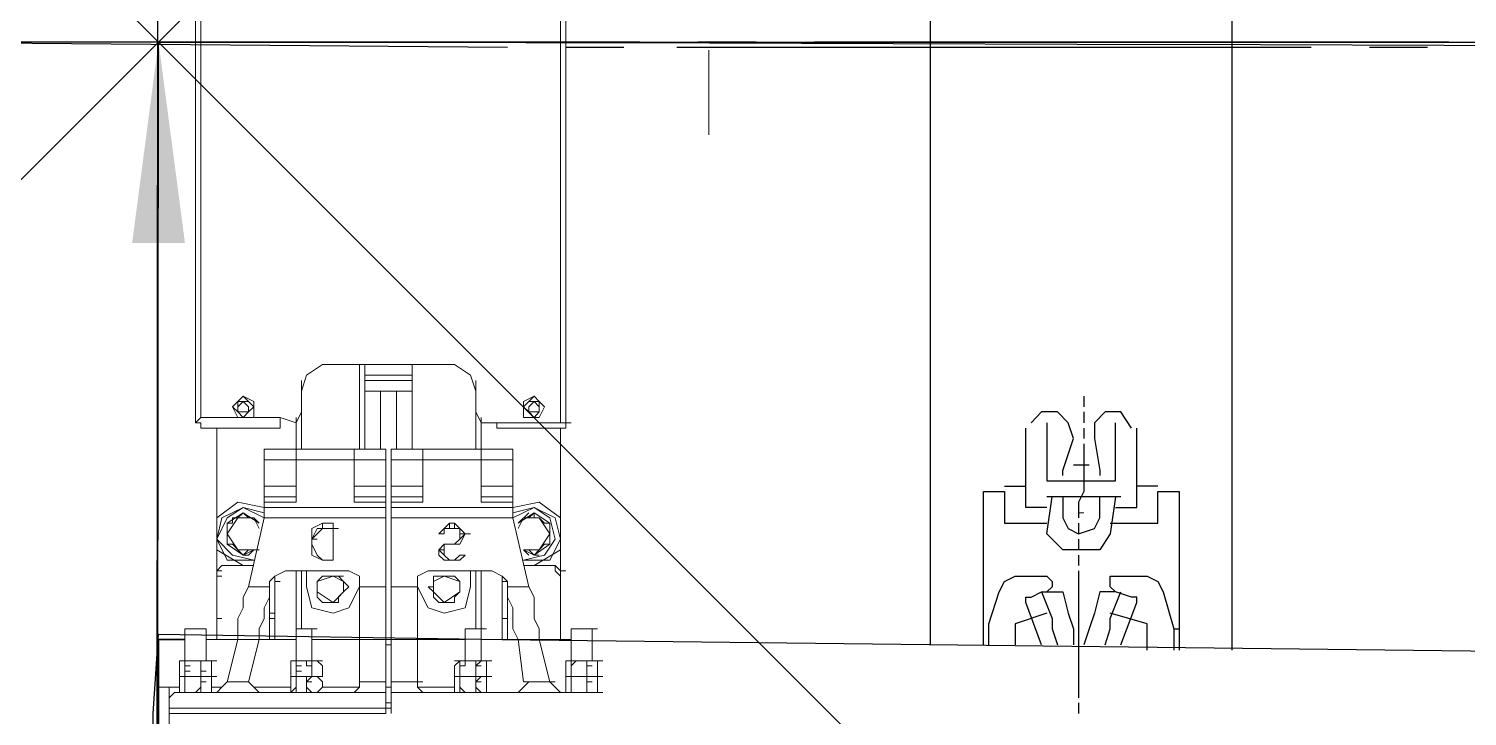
# Model space of a CAD drawing. Header units: millimetres. Extents: x -45 to 90, y -17 to 16.
# Drawn here: x -0.113 to 1.135, y -0.584 to 0.012 of the extents above; entities that cross this region are included whole.
import ezdxf

# ---------------------------------------------------------------- set-up
doc = ezdxf.new("R2010")
doc.units = ezdxf.units.MM
doc.header["$PDMODE"] = 3
doc.layers.add('PDF_Geometry', color=7, linetype='Continuous')
doc.layers.add('PDF_Solid Fills', color=7, linetype='Continuous')

msp = doc.modelspace()

# ---------------------------------------------------------------- linework, layer by layer
at = {"color": 2}
for q in [(53.4325, 0), (42.783, 0)]:
    msp.add_line((0, 0), q, dxfattribs=at)
at = {"color": 6}
msp.add_lwpolyline([(-0.0021, -1.3499), (23.64, -1.95), (23.7209, 1.35), (0.0002, 1.3501)], close=True, dxfattribs=at)
at = {"color": 4}
for centre in [(0.1994, 0), (0.1994, -0.0004)]:
    msp.add_circle(centre, 1.75, dxfattribs=at)
at = {"color": 2}
for radius in [500.8082, 500.0582]:
    msp.add_arc((-0.8299, -500.0575), radius, 85.235272, 89.904911, dxfattribs=at)
at = {"color": 1}
msp.add_point((0, 0), dxfattribs=at)
at = {"layer": 'PDF_Geometry', "lineweight": 25}
for points in [[(0.6693, -0.5226), (0.6693, 0.628)], [(0.9306, 0.628), (0.9306, -0.5272)], [(0.3026, -0.0046), (-0.2475, 0)], [(0.4172, 0), (-0.1329, 0)], [(-0.0046, -4.607), (0, 0)], [(0.518, 0), (0.4676, 0)], [(1.1185, 0), (0.5684, 0)], [(0.4034, -0.0046), (0.353, -0.0046)], [(0.9993, -0.0046), (0.4492, -0.0046)], [(1.1002, -0.0046), (1.0498, -0.0046)], [(0.8022, -0.3071), (0.8022, -0.3163)], [(0.7839, -0.3759), (0.7839, -0.3713), (0.7931, -0.3438), (0.7885, -0.3301), (0.7793, -0.3207), (0.7655, -0.3207), (0.7564, -0.3301)], [(0.8022, -0.3207), (0.8022, -0.3301)], [(0.8435, -0.3346), (0.8343, -0.3207), (0.8206, -0.3207), (0.8114, -0.3301), (0.8114, -0.3438), (0.816, -0.3713), (0.816, -0.3759)], [(0.7335, -0.3851), (0.7518, -0.3851), (0.7518, -0.3346)], [(0.7701, -0.3301), (0.7701, -0.3805), (0.8297, -0.3805), (0.8297, -0.3301)], [(0.8022, -0.3346), (0.8022, -0.3438)], [(0.8664, -0.3851), (0.8481, -0.3851), (0.8481, -0.3346)], [(0.8022, -0.3484), (0.8022, -0.3576), (0.8022, -0.3621), (0.8022, -0.3713), (0.8022, -0.3759), (0.8022, -0.3851), (0.8022, -0.3897), (0.7976, -0.3988), (0.7976, -0.4034), (0.7976, -0.4126)], [(0.8068, -0.3667), (0.8022, -0.3667), (0.7976, -0.3667), (0.7931, -0.3667)], [(0.7701, -0.4034), (0.7518, -0.4034), (0.7518, -0.3851)], [(0.8297, -0.4034), (0.8481, -0.4034), (0.8481, -0.3851)], [(0.7151, -0.5226), (0.7151, -0.3897), (0.7335, -0.3897), (0.7335, -0.4172), (0.7701, -0.4172)], [(0.8343, -0.3942), (0.8297, -0.3942), (0.8251, -0.4263), (0.816, -0.4401), (0.7839, -0.4401), (0.7701, -0.4263), (0.7747, -0.3942)], [(0.8297, -0.3942), (0.7747, -0.3942), (0.7701, -0.3942)], [(0.7839, -0.3942), (0.7839, -0.4126), (0.7885, -0.4217), (0.7976, -0.4263), (0.8114, -0.4217), (0.816, -0.4126), (0.816, -0.3942)], [(0.8251, -0.4172), (0.8664, -0.4172), (0.8664, -0.3897), (0.8847, -0.3897), (0.8847, -0.5272)], [(0.7976, -0.4172), (0.7976, -0.4263)], [(0.7976, -0.4309), (0.7976, -0.4401)], [(0.7976, -0.4447), (0.7976, -0.4538)], [(0.7976, -0.4584), (0.7976, -0.4722), (0.7976, -0.4859), (0.7976, -0.4997), (0.7976, -0.5134), (0.7976, -0.5272), (0.7976, -0.5409), (0.7976, -0.5547), (0.7976, -0.5684)], [(0.7197, -0.5226), (0.7197, -0.5088), (0.7197, -0.5043), (0.7289, -0.4767), (0.7335, -0.4676), (0.7426, -0.463), (0.7701, -0.463), (0.7747, -0.4676), (0.7747, -0.4722), (0.7701, -0.4767)], [(0.8297, -0.4767), (0.8251, -0.4722), (0.8251, -0.4676), (0.8251, -0.463), (0.8297, -0.463), (0.8572, -0.463), (0.8664, -0.4676), (0.871, -0.4767), (0.8802, -0.5088), (0.8802, -0.5272)], [(0.7655, -0.5226), (0.7518, -0.4859), (0.7518, -0.4813), (0.7564, -0.4813), (0.7655, -0.4767), (0.7701, -0.4767), (0.7747, -0.4767), (0.7793, -0.4767), (0.7839, -0.4767), (0.7885, -0.4951), (0.7931, -0.5088), (0.7931, -0.5226)], [(0.7655, -0.4767), (0.7747, -0.4997), (0.7747, -0.5088), (0.7793, -0.5226)], [(0.8343, -0.5226), (0.8481, -0.4859), (0.8481, -0.4813), (0.8435, -0.4813), (0.8297, -0.4767), (0.8206, -0.4767), (0.816, -0.4767), (0.8114, -0.4951), (0.8068, -0.5088), (0.8022, -0.5226)], [(0.8206, -0.5226), (0.8251, -0.5088), (0.8251, -0.4997), (0.8343, -0.4767)], [(0.7701, -0.4951), (0.7426, -0.5043), (0.7426, -0.5088), (0.7426, -0.5226)], [(0.8572, -0.5272), (0.8572, -0.5088), (0.8572, -0.5043), (0.8251, -0.4951)], [(0.8802, -0.5088), (0.8847, -0.5088)], [(-0.0046, -0.6097), (-0.0046, -0.5822), (0, -0.5134), (0.298, -0.518), (2.6542, -0.5455), (3.2456, -0.5547), (6.8899, -0.5868), (7.6692, -0.6005), (8.2789, -0.6051), (12.9501, -0.6509), (13.2481, -0.6876), (14.2474, -0.7014), (14.5408, -0.6693), (14.6829, -0.6693)], [(0, -0.6876), (0, -0.518), (0.0229, -0.518), (0, -0.518), (0, -0.7335)], [(0.7976, -0.573), (0.7976, -0.5822)]]:
    msp.add_lwpolyline(points, dxfattribs=at)
at = {"layer": 'PDF_Geometry', "lineweight": 18}
for points in [[(0.0321, 0.3255), (0.0321, -0.3301), (0.0321, 0.3255)], [(0.0367, 0.3209), (0.0367, -0.3255), (0.1054, -0.3255), (0.1192, -0.3301), (0.1238, -0.3207), (0.1238, -0.3026), (0.1284, -0.2888), (0.1421, -0.2796), (0.1971, -0.2796), (0.2017, -0.2796), (0.2567, -0.2796), (0.2705, -0.2888), (0.275, -0.3026), (0.275, -0.3207), (0.2796, -0.3301), (0.2934, -0.3301), (0.3484, -0.3301), (0.3484, 0.3209)], [(0.0367, 0.3209), (0.0367, -0.3255), (0.1054, -0.3255), (0.1192, -0.3301), (0.1238, -0.3207), (0.1238, -0.3026), (0.1284, -0.2888), (0.1421, -0.2796), (0.1971, -0.2796), (0.2017, -0.2796), (0.2567, -0.2796), (0.2705, -0.2888), (0.275, -0.3026), (0.275, -0.3207), (0.2796, -0.3301), (0.2934, -0.3301), (0.3484, -0.3301), (0.3484, 0.3209)], [(0.1192, -0.353), (0.1192, -0.3255)], [(0.1192, -0.353), (0.1192, -0.3255)], [(0.275, -0.5409), (0.275, -0.5499), (0.2796, -0.5499), (0.2842, -0.5499), (0.2888, -0.5499), (0.2842, -0.5499), (0.2842, -0.5547), (0.2842, -0.5593), (0.2842, -0.5638), (0.2842, -0.5593), (0.2842, -0.5547), (0.2842, -0.5499), (0.2796, -0.5499), (0.2705, -0.5499), (0.2796, -0.5499), (0.275, -0.5547), (0.275, -0.5499), (0.2705, -0.5499), (0.2659, -0.5499), (0.2613, -0.5499), (0.2613, -0.5547), (0.2613, -0.5593), (0.2659, -0.5638), (0.2613, -0.5593), (0.2613, -0.5547), (0.2613, -0.5499), (0.2659, -0.5499), (0.2705, -0.5499), (0.275, -0.5499), (0.275, -0.5547), (0.275, -0.5593), (0.275, -0.5638), (0.275, -0.5593), (0.275, -0.5547), (0.2796, -0.5547), (0.275, -0.5547), (0.275, -0.5593), (0.2796, -0.5638), (0.275, -0.5593), (0.275, -0.5547), (0.2796, -0.5499), (0.2842, -0.5499), (0.2842, -0.5409), (0.2842, -0.5363), (0.2888, -0.5363), (0.2842, -0.5363), (0.2842, -0.5409), (0.2842, -0.5499), (0.2842, -0.5409), (0.2842, -0.5363), (0.2796, -0.5363), (0.2705, -0.5363), (0.2796, -0.5363), (0.2796, -0.5088), (0.2796, -0.4584), (0.2796, -0.518), (0.3117, -0.518), (0.3301, -0.518), (0.3301, -0.5088), (0.3255, -0.4997), (0.3255, -0.4905), (0.3255, -0.4813), (0.3209, -0.4722), (0.3071, -0.4126), (0.3209, -0.4722), (0.3026, -0.4722), (0.3026, -0.4676), (0.298, -0.463), (0.2888, -0.4584), (0.2338, -0.4584), (0.2246, -0.463), (0.2246, -0.4676), (0.2246, -0.4722), (0.2017, -0.4722), (0.2017, -0.4126), (0.3071, -0.4126), (0.3071, -0.408), (0.3071, -0.4034), (0.3301, -0.3988), (0.3484, -0.4126), (0.3484, -0.3346), (0.3484, -0.4126), (0.3484, -0.4263), (0.3484, -0.4401), (0.3255, -0.4538), (0.3484, -0.4401)], [(0.2796, -0.3255), (0.2796, -0.353)], [(0.2796, -0.3255), (0.2796, -0.353)], [(0.0917, -0.3851), (0.0917, -0.3621), (0.0917, -0.3851)], [(0.0917, -0.3851), (0.0917, -0.3621), (0.0917, -0.3851)], [(0.1971, -0.3621), (0.1971, -0.3851), (0.1971, -0.3621)], [(0.1971, -0.3621), (0.1971, -0.3851), (0.1971, -0.3621)], [(0.0917, -0.3942), (0.0917, -0.3851), (0.0917, -0.3942)], [(0.0917, -0.3942), (0.0917, -0.3851), (0.0917, -0.3942)], [(0.1971, -0.3851), (0.1971, -0.3942), (0.1971, -0.3851)], [(0.1971, -0.3851), (0.1971, -0.3942), (0.1971, -0.3851)], [(0.2017, -0.3942), (0.2017, -0.3851), (0.2017, -0.3942)], [(0.2017, -0.3942), (0.2017, -0.3851), (0.2017, -0.3942)], [(0.3071, -0.3851), (0.3071, -0.3942), (0.3071, -0.3851)], [(0.3071, -0.3851), (0.3071, -0.3942), (0.3071, -0.3851)], [(0.3484, -0.4401), (0.3484, -0.4584), (0.3484, -0.463), (0.3484, -0.4584), (0.353, -0.4584), (0.3484, -0.4584), (0.3484, -0.4401), (0.3484, -0.4263), (0.3484, -0.4126), (0.3301, -0.3988), (0.3071, -0.4034), (0.3071, -0.408), (0.3071, -0.4126), (0.2017, -0.4126), (0.2017, -0.4034), (0.3071, -0.4034), (0.3071, -0.3988), (0.2796, -0.3988), (0.2796, -0.3942), (0.3071, -0.3942), (0.2796, -0.3942), (0.2796, -0.3988), (0.3071, -0.3988), (0.3071, -0.4034), (0.2017, -0.4034), (0.2017, -0.4126), (0.2017, -0.4722), (0.2017, -0.518), (0.2246, -0.518), (0.2246, -0.4722), (0.2246, -0.518), (0.2017, -0.518), (0.1971, -0.518), (0.1742, -0.518), (0.1742, -0.4722), (0.1742, -0.463), (0.1742, -0.4722), (0.165, -0.4905), (0.1513, -0.4951), (0.1329, -0.4905), (0.1284, -0.4722), (0.1284, -0.4584), (0.1284, -0.4722), (0.1329, -0.4905), (0.1513, -0.4951), (0.165, -0.4905), (0.1742, -0.4722), (0.1742, -0.518), (0.1971, -0.518), (0.2017, -0.518), (0.2017, -0.5547), (0.2246, -0.5547), (0.2246, -0.5593), (0.2292, -0.5638), (0.2017, -0.5638), (0.2017, -0.5547), (0.2017, -0.5638), (0.2292, -0.5638), (0.2246, -0.5593), (0.2246, -0.5547), (0.2292, -0.5547), (0.2246, -0.5547), (0.2246, -0.518), (0.2659, -0.518), (0.2246, -0.518), (0.2246, -0.4676), (0.2246, -0.4722), (0.2017, -0.4722), (0.2017, -0.518), (0.2017, -0.5547), (0.2246, -0.5547), (0.2246, -0.518), (0.2246, -0.4676), (0.2246, -0.463), (0.2338, -0.4584), (0.2888, -0.4584), (0.298, -0.463), (0.3026, -0.4676), (0.298, -0.4676), (0.298, -0.518), (0.298, -0.4997), (0.3026, -0.4997), (0.298, -0.4997), (0.298, -0.518), (0.298, -0.4676), (0.3026, -0.4676), (0.3026, -0.4722), (0.3209, -0.4722), (0.3255, -0.4813), (0.3255, -0.4905), (0.3255, -0.4997), (0.3301, -0.5088), (0.3301, -0.518), (0.3392, -0.5547), (0.3438, -0.5547), (0.3392, -0.5547), (0.3301, -0.518), (0.3576, -0.518), (0.3301, -0.518), (0.3117, -0.518), (0.2796, -0.518), (0.2796, -0.4584), (0.2796, -0.5088), (0.2796, -0.5363), (0.275, -0.5409), (0.275, -0.5499), (0.2796, -0.5499), (0.2705, -0.5499), (0.2659, -0.5499), (0.2613, -0.5499), (0.2613, -0.5547), (0.2613, -0.5593), (0.2613, -0.5638), (0.2613, -0.5593), (0.2613, -0.5547), (0.2613, -0.5499), (0.2659, -0.5499), (0.2613, -0.5499), (0.2659, -0.5499), (0.2613, -0.5499), (0.2567, -0.5499), (0.2567, -0.5409), (0.2613, -0.5363), (0.2659, -0.5363), (0.2659, -0.5088), (0.2705, -0.5088), (0.2659, -0.5088), (0.2659, -0.5363), (0.2613, -0.5363), (0.2659, -0.5363), (0.2613, -0.5363), (0.2659, -0.5363), (0.2613, -0.5363), (0.2567, -0.5409), (0.2567, -0.5499), (0.2613, -0.5499), (0.2613, -0.5409), (0.2613, -0.5363), (0.2567, -0.5363), (0.2613, -0.5363), (0.2613, -0.5409), (0.2613, -0.5499), (0.2659, -0.5499), (0.2705, -0.5499), (0.2796, -0.5499), (0.2842, -0.5499), (0.2842, -0.5409), (0.2842, -0.5363), (0.2796, -0.5363), (0.275, -0.5409), (0.2796, -0.5409), (0.275, -0.5409)], [(0.1971, -0.3942), (0.1971, -0.3988), (0.1971, -0.3942)], [(0.1971, -0.3942), (0.1971, -0.3988), (0.1971, -0.3942)], [(0.3071, -0.3942), (0.3071, -0.3988), (0.3071, -0.3942)], [(0.3071, -0.3942), (0.3071, -0.3988), (0.3071, -0.3942)], [(0.1421, -0.4217), (0.1375, -0.4217), (0.1329, -0.4309)], [(0.1421, -0.4217), (0.1375, -0.4263), (0.1329, -0.4309)], [(0.1329, -0.4309), (0.1329, -0.4353), (0.1375, -0.4447), (0.1421, -0.4492), (0.1513, -0.4492), (0.1513, -0.4217)], [(0.1513, -0.4492), (0.1513, -0.4447), (0.1513, -0.4217)], [(0.1329, -0.4309), (0.1375, -0.4309)], [(0.1329, -0.4309), (0.1375, -0.4309)], [(0.1329, -0.4353), (0.1329, -0.4309)], [(0.1329, -0.4353), (0.1375, -0.4447), (0.1421, -0.4492)], [(0.2659, -0.4263), (0.2613, -0.4263)], [(0.2659, -0.4263), (0.2613, -0.4263)], [(0.2659, -0.4263), (0.2705, -0.4263)], [(0.2659, -0.4263), (0.2705, -0.4263)], [(0.1513, -0.4492), (0.1513, -0.4447)], [(0.1513, -0.4492), (0.1513, -0.4447)], [(0.1513, -0.4492), (0.1421, -0.4492)], [(0.3484, -0.463), (0.3484, -0.4676)], [(0.3484, -0.463), (0.3484, -0.518)], [(0.3484, -0.4676), (0.3484, -0.4951)], [(0.3484, -0.4951), (0.3484, -0.4997)], [(0.0413, -0.5088), (0.0229, -0.5088), (0.0367, -0.5088)], [(0.0367, -0.5088), (0.0413, -0.5088)], [(0.1192, -0.5088), (0.1329, -0.5088), (0.1192, -0.5088)], [(0.1192, -0.5088), (0.1329, -0.5088), (0.1192, -0.5088)], [(0.2659, -0.5088), (0.2796, -0.5088), (0.2659, -0.5088)], [(0.2659, -0.5088), (0.2796, -0.5088), (0.2659, -0.5088)], [(0.3484, -0.518), (0.3484, -0.4997)], [(0.3576, -0.5088), (0.3759, -0.5088), (0.3576, -0.5088)], [(0.3805, -0.5409), (0.3805, -0.5363), (0.3759, -0.5363), (0.3805, -0.5363), (0.3805, -0.5409), (0.3805, -0.5499), (0.3759, -0.5499), (0.3713, -0.5499), (0.3713, -0.5547), (0.3759, -0.5547), (0.3713, -0.5547), (0.3713, -0.5499), (0.3759, -0.5499), (0.3667, -0.5499), (0.3713, -0.5499), (0.3759, -0.5499), (0.3667, -0.5499), (0.3621, -0.5499), (0.3576, -0.5499), (0.3621, -0.5499), (0.3576, -0.5499), (0.3576, -0.5409), (0.3621, -0.5363), (0.3667, -0.5363), (0.3713, -0.5363), (0.3713, -0.5409), (0.3713, -0.5499), (0.3759, -0.5499), (0.3805, -0.5499), (0.3805, -0.5547), (0.3805, -0.5593), (0.3805, -0.5638), (0.3805, -0.5593), (0.3805, -0.5547), (0.3805, -0.5499), (0.3759, -0.5499), (0.3805, -0.5499), (0.3805, -0.5409), (0.3805, -0.5363), (0.3759, -0.5363), (0.3805, -0.5363), (0.3851, -0.5363), (0.3805, -0.5363), (0.3759, -0.5363), (0.3759, -0.5088), (0.3805, -0.5088), (0.3759, -0.5088), (0.3759, -0.5363), (0.3713, -0.5363), (0.3713, -0.5409), (0.3713, -0.5499), (0.3713, -0.5409), (0.3713, -0.5363), (0.3667, -0.5363), (0.3621, -0.5363), (0.3576, -0.5409), (0.3576, -0.5499), (0.3576, -0.5547), (0.3576, -0.5593), (0.3576, -0.5638), (0.3576, -0.5593), (0.3576, -0.5547), (0.3576, -0.5499), (0.3621, -0.5499), (0.3667, -0.5499), (0.3713, -0.5499), (0.3713, -0.5547), (0.3713, -0.5593), (0.3713, -0.5638), (0.3713, -0.5593), (0.3713, -0.5547), (0.3713, -0.5499), (0.3667, -0.5499), (0.3621, -0.5499), (0.3576, -0.5499), (0.3576, -0.5547), (0.3576, -0.5593), (0.3576, -0.5638), (0.3576, -0.5593), (0.3576, -0.5547), (0.3576, -0.5499), (0.3621, -0.5499), (0.3576, -0.5499), (0.3621, -0.5499), (0.3667, -0.5499), (0.3713, -0.5499), (0.3759, -0.5499), (0.3667, -0.5499), (0.3759, -0.5499), (0.3713, -0.5499), (0.3713, -0.5409)], [(0.3576, -0.5088), (0.3759, -0.5088), (0.3576, -0.5088)], [(0.3805, -0.5409), (0.3805, -0.5499), (0.3851, -0.5499), (0.3805, -0.5499), (0.3759, -0.5499), (0.3805, -0.5499), (0.3805, -0.5409), (0.3805, -0.5363), (0.3759, -0.5363), (0.3667, -0.5363), (0.3759, -0.5363), (0.3713, -0.5363), (0.3713, -0.5409), (0.3759, -0.5409), (0.3713, -0.5409)], [(0.1375, -0.5499), (0.1421, -0.5499)], [(0.1375, -0.5499), (0.1421, -0.5499)], [(0.2659, -0.5499), (0.2613, -0.5499)], [(0.2613, -0.5499), (0.2659, -0.5499)], [(0.275, -0.5499), (0.2705, -0.5499)], [(0.275, -0.5499), (0.2705, -0.5499)], [(0.2842, -0.5499), (0.2888, -0.5499)], [(0.2842, -0.5499), (0.2888, -0.5499)], [(0.2842, -0.5499), (0.2888, -0.5499)], [(0.2842, -0.5499), (0.2888, -0.5499)], [(0.3805, -0.5499), (0.3851, -0.5499)], [(0.3805, -0.5499), (0.3851, -0.5499)], [(0.2842, -0.5638), (0.3163, -0.5638)], [(0.2842, -0.5638), (0.3163, -0.5638)]]:
    msp.add_lwpolyline(points, dxfattribs=at)
for points in [[(0.3576, -0.3301), (0.353, -0.3301), (0.353, 0.3255), (0.353, -0.3301)], [(0.4772, -0.0803), (0.4772, -0.0069)], [(0.1238, -0.353), (0.1238, -0.2934), (0.1238, -0.353), (0.1192, -0.353), (0.0917, -0.353), (0.1192, -0.353), (0.1192, -0.3576), (0.1192, -0.3621), (0.1192, -0.3713), (0.1192, -0.3851), (0.1192, -0.3713), (0.1192, -0.3621), (0.0917, -0.3621), (0.1192, -0.3621), (0.1192, -0.3713), (0.1192, -0.3621), (0.1192, -0.353), (0.1696, -0.353), (0.1742, -0.353), (0.1696, -0.353), (0.1742, -0.353), (0.1742, -0.2796), (0.1742, -0.353), (0.1696, -0.353), (0.1696, -0.3576), (0.1696, -0.3621), (0.1696, -0.353), (0.1971, -0.353), (0.1696, -0.353), (0.1742, -0.353), (0.1696, -0.353), (0.1192, -0.353)], [(0.1788, -0.2796), (0.1788, -0.353)], [(0.1788, -0.2796), (0.1788, -0.353)], [(0.22, -0.353), (0.22, -0.2796)], [(0.22, -0.353), (0.22, -0.2796)], [(0.1788, -0.2888), (0.22, -0.2888)], [(0.1788, -0.2888), (0.22, -0.2888)], [(0.1788, -0.2934), (0.22, -0.2934)], [(0.275, -0.353), (0.275, -0.2934)], [(0.0825, -0.3163), (0.0779, -0.3117), (0.0733, -0.3071), (0.0688, -0.3117), (0.0642, -0.3163), (0.0688, -0.3207), (0.0733, -0.3255), (0.0779, -0.3207)], [(0.0825, -0.3163), (0.0825, -0.3117), (0.0733, -0.3071), (0.0688, -0.3117), (0.0642, -0.3163), (0.0688, -0.3255), (0.0733, -0.3255), (0.0825, -0.3255)], [(0.0733, -0.3071), (0.0688, -0.3117), (0.0642, -0.3163), (0.0688, -0.3255), (0.0733, -0.3255), (0.0825, -0.3255), (0.0825, -0.3163), (0.0825, -0.3117)], [(0.0825, -0.3163), (0.0779, -0.3117), (0.0733, -0.3071), (0.0688, -0.3117), (0.0642, -0.3163), (0.0688, -0.3207), (0.0733, -0.3255), (0.0779, -0.3207)], [(0.0825, -0.3163), (0.0825, -0.3117), (0.0733, -0.3071), (0.0688, -0.3117), (0.0642, -0.3163), (0.0688, -0.3255), (0.0733, -0.3255), (0.0825, -0.3255)], [(0.0733, -0.3071), (0.0688, -0.3117), (0.0642, -0.3163), (0.0688, -0.3255), (0.0733, -0.3255), (0.0825, -0.3255), (0.0825, -0.3163), (0.0825, -0.3117)], [(0.0825, -0.3163), (0.0779, -0.3117), (0.0733, -0.3117), (0.0688, -0.3117), (0.0688, -0.3163), (0.0688, -0.3207), (0.0733, -0.3255), (0.0779, -0.3207)], [(0.0688, -0.3207), (0.0688, -0.3163), (0.0733, -0.3117), (0.0779, -0.3163), (0.0779, -0.3207), (0.0733, -0.3207)], [(0.0825, -0.3163), (0.0779, -0.3117), (0.0733, -0.3117), (0.0688, -0.3117), (0.0688, -0.3163), (0.0688, -0.3207), (0.0733, -0.3255), (0.0779, -0.3207)], [(0.0688, -0.3207), (0.0688, -0.3163), (0.0733, -0.3117), (0.0779, -0.3163), (0.0779, -0.3207), (0.0733, -0.3207)], [(0.1925, -0.353), (0.1925, -0.3026), (0.2063, -0.3026), (0.2063, -0.353), (0.2063, -0.3026), (0.1925, -0.3026), (0.1925, -0.353), (0.1925, -0.3026), (0.1788, -0.3026), (0.1925, -0.3026)], [(0.1971, -0.3026), (0.1925, -0.3026)], [(0.2109, -0.3026), (0.2063, -0.3026), (0.2063, -0.353), (0.2063, -0.3026), (0.22, -0.3026), (0.2063, -0.3026)], [(0.3301, -0.3163), (0.3301, -0.3117), (0.3255, -0.3071), (0.3209, -0.3117), (0.3163, -0.3163), (0.3209, -0.3207), (0.3255, -0.3255), (0.3301, -0.3207)], [(0.3346, -0.3163), (0.3301, -0.3117), (0.3255, -0.3071), (0.3163, -0.3117), (0.3163, -0.3163), (0.3163, -0.3255), (0.3255, -0.3255), (0.3301, -0.3255)], [(0.3255, -0.3071), (0.3163, -0.3117), (0.3163, -0.3163), (0.3163, -0.3255), (0.3255, -0.3255), (0.3301, -0.3255), (0.3346, -0.3163), (0.3301, -0.3117)], [(0.3301, -0.3163), (0.3301, -0.3117), (0.3255, -0.3071), (0.3209, -0.3117), (0.3163, -0.3163), (0.3209, -0.3207), (0.3255, -0.3255), (0.3301, -0.3207)], [(0.3346, -0.3163), (0.3301, -0.3117), (0.3255, -0.3071), (0.3163, -0.3117), (0.3163, -0.3163), (0.3163, -0.3255), (0.3255, -0.3255), (0.3301, -0.3255)], [(0.3255, -0.3071), (0.3163, -0.3117), (0.3163, -0.3163), (0.3163, -0.3255), (0.3255, -0.3255), (0.3301, -0.3255), (0.3346, -0.3163), (0.3301, -0.3117)], [(0.3301, -0.3163), (0.3301, -0.3117), (0.3255, -0.3117), (0.3209, -0.3117), (0.3163, -0.3163), (0.3209, -0.3207), (0.3255, -0.3255), (0.3301, -0.3207)], [(0.3301, -0.3163), (0.3301, -0.3117), (0.3255, -0.3117), (0.3209, -0.3117), (0.3163, -0.3163), (0.3209, -0.3207), (0.3255, -0.3255), (0.3301, -0.3207)], [(0.3209, -0.3207), (0.3209, -0.3163), (0.3255, -0.3117), (0.3301, -0.3163), (0.3301, -0.3207), (0.3255, -0.3207)], [(0.3209, -0.3207), (0.3209, -0.3163), (0.3255, -0.3117), (0.3301, -0.3163), (0.3301, -0.3207), (0.3255, -0.3207)], [(0.1971, -0.5547), (0.1971, -0.518), (0.1971, -0.4722), (0.1971, -0.4126), (0.1971, -0.4034), (0.1971, -0.3988), (0.1971, -0.4034), (0.0917, -0.4034), (0.0688, -0.3988), (0.0504, -0.4126), (0.0504, -0.4263), (0.0504, -0.4401), (0.0733, -0.4538), (0.0504, -0.4401), (0.0504, -0.4584), (0.0504, -0.463), (0.0504, -0.4676), (0.0504, -0.463), (0.0504, -0.4584), (0.0504, -0.518), (0.0504, -0.4584), (0.0504, -0.518), (0.0504, -0.4997), (0.055, -0.4997), (0.0504, -0.4997), (0.0504, -0.518), (0.0504, -0.4584), (0.055, -0.4538), (0.0825, -0.4538), (0.0779, -0.4538), (0.055, -0.4538), (0.0504, -0.4584), (0.055, -0.4584), (0.0504, -0.4584), (0.055, -0.4584), (0.0504, -0.4584), (0.055, -0.4538), (0.0825, -0.4538), (0.0779, -0.4538), (0.055, -0.4538), (0.0504, -0.4584), (0.0504, -0.4401), (0.0504, -0.4263), (0.0504, -0.4126), (0.0504, -0.3346), (0.0504, -0.4126), (0.0688, -0.3988), (0.0917, -0.4034), (0.1971, -0.4034), (0.1971, -0.4126), (0.1971, -0.4722), (0.1971, -0.518), (0.1971, -0.5547), (0.1742, -0.5547), (0.1742, -0.518), (0.1329, -0.518), (0.1742, -0.518), (0.1742, -0.5547), (0.1742, -0.5593), (0.1696, -0.5638), (0.1971, -0.5638), (0.1971, -0.5776), (0.2017, -0.5776), (0.2017, -0.5822), (0.2017, -0.5776), (0.1971, -0.5776), (0.1971, -0.5822), (0.0092, -0.5822), (0.0092, -0.5776), (0.1971, -0.5776), (0.1971, -0.5638)], [(0.0367, -0.3301), (0.0321, -0.3301), (0.0367, -0.3255), (0.0321, -0.3301), (0.0367, -0.3301), (0.0367, -0.3346), (0.1054, -0.3346), (0.1054, -0.3255), (0.1054, -0.3346), (0.0367, -0.3346)], [(0.1192, -0.3255), (0.1192, -0.353)], [(0.2796, -0.353), (0.2796, -0.3255)], [(0.2934, -0.3346), (0.2934, -0.3301), (0.2934, -0.3346), (0.353, -0.3346), (0.353, -0.3301), (0.3484, -0.3301), (0.353, -0.3301), (0.353, -0.3346)], [(0.0917, -0.3621), (0.0917, -0.3576), (0.0917, -0.353)], [(0.0917, -0.3621), (0.0917, -0.3576), (0.0917, -0.353)], [(0.1192, -0.3621), (0.1696, -0.3621), (0.1696, -0.353), (0.1696, -0.3576), (0.1696, -0.3621), (0.1192, -0.3621), (0.1192, -0.3576), (0.1192, -0.353)], [(0.1421, -0.353), (0.1604, -0.353)], [(0.1971, -0.353), (0.1971, -0.3576), (0.1971, -0.3621)], [(0.1971, -0.353), (0.1971, -0.3576), (0.1971, -0.3621)], [(0.2017, -0.3621), (0.2017, -0.3576), (0.2017, -0.353)], [(0.2338, -0.353), (0.2292, -0.353), (0.2292, -0.3621), (0.2292, -0.3713), (0.2292, -0.3851), (0.2292, -0.3713), (0.2292, -0.3621), (0.2017, -0.3621), (0.2292, -0.3621), (0.2292, -0.3713), (0.2292, -0.3621), (0.2292, -0.353), (0.2292, -0.3576), (0.2292, -0.3621), (0.2796, -0.3621), (0.2796, -0.353), (0.2796, -0.3576), (0.2796, -0.3621), (0.2292, -0.3621), (0.2292, -0.3576), (0.2292, -0.353), (0.2017, -0.353), (0.2292, -0.353), (0.2338, -0.353), (0.2292, -0.353), (0.2796, -0.353), (0.2842, -0.353), (0.2796, -0.353), (0.2292, -0.353)], [(0.2017, -0.3621), (0.2017, -0.3576), (0.2017, -0.353)], [(0.2384, -0.353), (0.2567, -0.353)], [(0.2796, -0.353), (0.2796, -0.3621), (0.2796, -0.3576)], [(0.2842, -0.353), (0.2796, -0.353), (0.3071, -0.353), (0.2796, -0.353)], [(0.3071, -0.353), (0.3071, -0.3576), (0.3071, -0.3621)], [(0.3071, -0.353), (0.3071, -0.3576), (0.3071, -0.3621)], [(0.1696, -0.3851), (0.1696, -0.3713), (0.1696, -0.3621), (0.1971, -0.3621), (0.1696, -0.3621), (0.1696, -0.3713)], [(0.1696, -0.3621), (0.1696, -0.3713)], [(0.2292, -0.3851), (0.2017, -0.3851), (0.2017, -0.3621), (0.2017, -0.3851), (0.2017, -0.3621), (0.2017, -0.3851), (0.2292, -0.3851), (0.2292, -0.3942), (0.2017, -0.3942), (0.2292, -0.3942)], [(0.2796, -0.3851), (0.2796, -0.3713), (0.2796, -0.3621), (0.3071, -0.3621), (0.3071, -0.3851), (0.3071, -0.3621), (0.3071, -0.3851), (0.3071, -0.3621), (0.2796, -0.3621), (0.2796, -0.3713)], [(0.2796, -0.3621), (0.2796, -0.3713)], [(0.1192, -0.3851), (0.0917, -0.3851), (0.1192, -0.3851), (0.1192, -0.3942), (0.0917, -0.3942), (0.1192, -0.3942)], [(0.1696, -0.3942), (0.1971, -0.3942), (0.1696, -0.3942), (0.1696, -0.3851), (0.1971, -0.3851), (0.1696, -0.3851), (0.1696, -0.3942), (0.1696, -0.3988), (0.1971, -0.3988), (0.1696, -0.3988)], [(0.2796, -0.3942), (0.2796, -0.3851), (0.3071, -0.3851), (0.2796, -0.3851)], [(0.0917, -0.3942), (0.0917, -0.3988), (0.0917, -0.3942), (0.0917, -0.3988), (0.1192, -0.3988), (0.1192, -0.3942), (0.1192, -0.3988), (0.0917, -0.3988)], [(0.0917, -0.4034), (0.0917, -0.3988), (0.0917, -0.4034), (0.0917, -0.408), (0.0917, -0.4126), (0.1971, -0.4126), (0.0917, -0.4126), (0.0917, -0.408)], [(0.2292, -0.3942), (0.2292, -0.3988), (0.2017, -0.3988), (0.2017, -0.3942), (0.2017, -0.3988), (0.2017, -0.4034), (0.2017, -0.3988), (0.2017, -0.3942), (0.2017, -0.3988), (0.2292, -0.3988)], [(0.0733, -0.4034), (0.0917, -0.408), (0.0733, -0.4034), (0.055, -0.4126), (0.0504, -0.4309), (0.0596, -0.4492), (0.0825, -0.4492), (0.0596, -0.4492), (0.0504, -0.4309), (0.055, -0.4126)], [(0.0596, -0.5547), (0.0688, -0.518), (0.0688, -0.5088), (0.0688, -0.4997), (0.0733, -0.4905), (0.0733, -0.4813), (0.0779, -0.4722), (0.0917, -0.4126), (0.0733, -0.4034), (0.0596, -0.4126), (0.0504, -0.4309), (0.0642, -0.4447), (0.0825, -0.4492), (0.0642, -0.4447), (0.0504, -0.4309), (0.0596, -0.4126), (0.0733, -0.4034), (0.0917, -0.4126), (0.0779, -0.4722), (0.0733, -0.4813), (0.0733, -0.4905), (0.0688, -0.4997), (0.0688, -0.5088), (0.0688, -0.518), (0.0596, -0.5547), (0.0642, -0.5547)], [(0.0733, -0.4447), (0.0779, -0.4447), (0.0825, -0.4401), (0.0733, -0.4447), (0.0596, -0.4353), (0.0596, -0.4172), (0.0733, -0.408), (0.0871, -0.4172), (0.0733, -0.408), (0.0596, -0.4172), (0.0596, -0.4353)], [(0.0733, -0.4447), (0.0596, -0.4353), (0.0596, -0.4172), (0.0733, -0.408), (0.0871, -0.4172), (0.0825, -0.4126), (0.0871, -0.4217), (0.0825, -0.4126), (0.0871, -0.4172), (0.0733, -0.408), (0.0596, -0.4172), (0.0596, -0.4353), (0.0733, -0.4447), (0.0825, -0.4401), (0.0871, -0.4401), (0.0825, -0.4401), (0.0779, -0.4447)], [(0.0688, -0.4126), (0.0733, -0.408), (0.0779, -0.4126), (0.0825, -0.4126)], [(0.0688, -0.4126), (0.0733, -0.408), (0.0779, -0.4126), (0.0825, -0.4126)], [(0.3071, -0.4126), (0.3255, -0.4034), (0.3392, -0.4126), (0.3438, -0.4309), (0.3346, -0.4447), (0.3163, -0.4492), (0.3392, -0.4492), (0.3484, -0.4309), (0.3438, -0.4126), (0.3255, -0.4034), (0.3071, -0.408), (0.3255, -0.4034), (0.3438, -0.4126), (0.3484, -0.4309), (0.3392, -0.4492), (0.3163, -0.4492), (0.3346, -0.4447), (0.3438, -0.4309), (0.3392, -0.4126), (0.3255, -0.4034)], [(0.3255, -0.4447), (0.3163, -0.4401), (0.3209, -0.4401), (0.3163, -0.4401), (0.3209, -0.4447), (0.3163, -0.4401), (0.3255, -0.4447), (0.3392, -0.4353), (0.3392, -0.4172), (0.3255, -0.408), (0.3117, -0.4172), (0.3209, -0.408), (0.3117, -0.4172), (0.3163, -0.4126), (0.3117, -0.4217), (0.3163, -0.4126), (0.3117, -0.4172), (0.3255, -0.408), (0.3392, -0.4172), (0.3392, -0.4353)], [(0.3163, -0.4126), (0.3209, -0.4126), (0.3255, -0.408), (0.3255, -0.4126), (0.3301, -0.4126)], [(0.3163, -0.4126), (0.3209, -0.4126), (0.3255, -0.408), (0.3255, -0.4126), (0.3301, -0.4126)], [(0.3255, -0.408), (0.3392, -0.4172)], [(0.0596, -0.4172), (0.0596, -0.4263), (0.0688, -0.4126), (0.0642, -0.4126), (0.0642, -0.4172)], [(0.0596, -0.4172), (0.0596, -0.4263), (0.0688, -0.4126), (0.0642, -0.4126), (0.0642, -0.4172)], [(0.1513, -0.4172), (0.1421, -0.4172), (0.1329, -0.4217), (0.1329, -0.4309), (0.1329, -0.4353), (0.1329, -0.4447), (0.1421, -0.4492), (0.1513, -0.4492), (0.1513, -0.4217)], [(0.1329, -0.4309), (0.1329, -0.4217), (0.1421, -0.4172), (0.1421, -0.4217), (0.1513, -0.4217), (0.1513, -0.4172), (0.1513, -0.4217), (0.1513, -0.4492), (0.1421, -0.4492), (0.1329, -0.4447), (0.1329, -0.4353)], [(0.1375, -0.4309), (0.1329, -0.4309), (0.1375, -0.4263), (0.1421, -0.4217), (0.1375, -0.4217), (0.1329, -0.4309)], [(0.1421, -0.4492), (0.1375, -0.4447), (0.1329, -0.4353), (0.1329, -0.4309), (0.1329, -0.4353), (0.1375, -0.4447), (0.1421, -0.4492), (0.1513, -0.4492), (0.1513, -0.4217), (0.1513, -0.4447), (0.1513, -0.4492), (0.1513, -0.4447), (0.1513, -0.4492)], [(0.1513, -0.4172), (0.1513, -0.4217), (0.1421, -0.4217), (0.1421, -0.4172)], [(0.1421, -0.4217), (0.1467, -0.4217), (0.1421, -0.4217), (0.1513, -0.4217), (0.1559, -0.4217), (0.1513, -0.4217)], [(0.2475, -0.4263), (0.243, -0.4263), (0.2475, -0.4217), (0.2521, -0.4217), (0.2521, -0.4172), (0.2521, -0.4217), (0.2475, -0.4217), (0.243, -0.4263), (0.2475, -0.4263), (0.243, -0.4263)], [(0.243, -0.4447), (0.243, -0.4401), (0.2475, -0.4353), (0.2521, -0.4353), (0.2567, -0.4353), (0.2613, -0.4309), (0.2613, -0.4263), (0.2613, -0.4217), (0.2567, -0.4217), (0.2521, -0.4217), (0.2475, -0.4217), (0.2475, -0.4263), (0.243, -0.4263), (0.2475, -0.4217), (0.2521, -0.4172), (0.2567, -0.4172), (0.2613, -0.4217), (0.2659, -0.4263), (0.2613, -0.4309), (0.2567, -0.4353), (0.2521, -0.4353), (0.2475, -0.4353), (0.2475, -0.4401), (0.2475, -0.4447), (0.2521, -0.4492), (0.2567, -0.4492), (0.2613, -0.4447), (0.2659, -0.4447), (0.2613, -0.4492), (0.2567, -0.4492), (0.2521, -0.4492), (0.2475, -0.4447), (0.2521, -0.4492), (0.2567, -0.4492), (0.2521, -0.4492), (0.2567, -0.4492), (0.2613, -0.4492), (0.2567, -0.4492), (0.2613, -0.4492), (0.2659, -0.4447), (0.2613, -0.4492), (0.2567, -0.4492), (0.2613, -0.4492), (0.2659, -0.4447), (0.2613, -0.4447), (0.2567, -0.4492), (0.2521, -0.4492), (0.2475, -0.4447), (0.2475, -0.4401), (0.2475, -0.4353), (0.2521, -0.4353), (0.2567, -0.4353), (0.2613, -0.4353), (0.2659, -0.4263), (0.2613, -0.4217), (0.2567, -0.4217), (0.2521, -0.4217), (0.2567, -0.4217), (0.2567, -0.4172), (0.2567, -0.4217), (0.2521, -0.4217), (0.2567, -0.4217), (0.2613, -0.4217), (0.2659, -0.4263), (0.2613, -0.4217), (0.2567, -0.4172), (0.2521, -0.4172), (0.2475, -0.4217), (0.243, -0.4263), (0.2475, -0.4263), (0.2475, -0.4217), (0.2521, -0.4217), (0.2567, -0.4217), (0.2613, -0.4217), (0.2613, -0.4263), (0.2613, -0.4309), (0.2567, -0.4353), (0.2521, -0.4353), (0.2567, -0.4353), (0.2521, -0.4353), (0.2475, -0.4353), (0.243, -0.4401), (0.243, -0.4447), (0.2475, -0.4492), (0.2521, -0.4492), (0.2475, -0.4492)], [(0.2613, -0.4217), (0.2567, -0.4217)], [(0.3255, -0.4447), (0.3392, -0.4353), (0.3392, -0.4217), (0.3392, -0.4353), (0.3255, -0.4447), (0.3301, -0.4447)], [(0.3392, -0.4172), (0.3346, -0.4172), (0.3301, -0.4126), (0.3392, -0.4263)], [(0.3392, -0.4172), (0.3346, -0.4172), (0.3301, -0.4126), (0.3392, -0.4263)], [(0.0596, -0.4353), (0.0596, -0.4263), (0.0688, -0.4401), (0.0642, -0.4353)], [(0.0596, -0.4353), (0.0596, -0.4263), (0.0688, -0.4401), (0.0642, -0.4353)], [(0.243, -0.4401), (0.2475, -0.4353), (0.2521, -0.4353), (0.2567, -0.4353), (0.2521, -0.4353), (0.2475, -0.4353), (0.243, -0.4401), (0.2475, -0.4401), (0.243, -0.4401), (0.2475, -0.4447), (0.243, -0.4401), (0.243, -0.4447), (0.243, -0.4401), (0.2475, -0.4447), (0.243, -0.4401), (0.2475, -0.4401)], [(0.2659, -0.4263), (0.2613, -0.4309), (0.2567, -0.4353), (0.2613, -0.4353), (0.2659, -0.4263), (0.2705, -0.4263), (0.2659, -0.4263), (0.2613, -0.4263)], [(0.2613, -0.4353), (0.2567, -0.4353)], [(0.3301, -0.4401), (0.3346, -0.4353), (0.3392, -0.4353), (0.3392, -0.4263)], [(0.3301, -0.4401), (0.3346, -0.4353), (0.3392, -0.4353), (0.3392, -0.4263)], [(0.0733, -0.4447), (0.0779, -0.4401), (0.0825, -0.4401), (0.0688, -0.4401)], [(0.0733, -0.4447), (0.0779, -0.4401), (0.0825, -0.4401), (0.0688, -0.4401)], [(0.3255, -0.4447), (0.3301, -0.4401), (0.3163, -0.4401), (0.3209, -0.4401)], [(0.3209, -0.4401), (0.3163, -0.4401)], [(0.3255, -0.4447), (0.3301, -0.4401), (0.3163, -0.4401), (0.3209, -0.4401)], [(0.0092, -0.5684), (0.0138, -0.5638), (0.0504, -0.5638), (0.0871, -0.5638), (0.1696, -0.5638), (0.0871, -0.5638), (0.0825, -0.5593), (0.0779, -0.5547), (0.0871, -0.518), (0.1192, -0.518), (0.1192, -0.4584), (0.1192, -0.518), (0.0871, -0.518), (0.0779, -0.5547), (0.0596, -0.5547), (0.055, -0.5593), (0.0504, -0.5638), (0.0871, -0.5638), (0.0825, -0.5593), (0.0779, -0.5547), (0.0596, -0.5547), (0.055, -0.5593), (0.0504, -0.5638), (0.0138, -0.5638)], [(0.1971, -0.4722), (0.1742, -0.4722), (0.1742, -0.4676), (0.1742, -0.463), (0.165, -0.4584), (0.11, -0.4584), (0.1009, -0.463), (0.0963, -0.4676), (0.0963, -0.4722), (0.0779, -0.4722), (0.0963, -0.4722), (0.0963, -0.4676), (0.1009, -0.463), (0.11, -0.4584), (0.165, -0.4584), (0.1742, -0.463), (0.1742, -0.4676), (0.1742, -0.4722)], [(0.1192, -0.5409), (0.1238, -0.5409), (0.1192, -0.5409), (0.1192, -0.5363), (0.1146, -0.5363), (0.1192, -0.5363), (0.1146, -0.5363), (0.1192, -0.5363), (0.1146, -0.5363), (0.1192, -0.5363), (0.1192, -0.5088), (0.1192, -0.4584), (0.1192, -0.5088), (0.1238, -0.5088), (0.1238, -0.4584), (0.1238, -0.5088), (0.1192, -0.5088), (0.1192, -0.5363), (0.1146, -0.5363), (0.1238, -0.5363), (0.1146, -0.5363), (0.1146, -0.5409), (0.1146, -0.5455), (0.1146, -0.5499), (0.1192, -0.5499), (0.1146, -0.5499), (0.1192, -0.5499), (0.1146, -0.5499), (0.1192, -0.5499), (0.1192, -0.5547), (0.1192, -0.5499), (0.1146, -0.5499), (0.1192, -0.5499), (0.1146, -0.5499), (0.1146, -0.5547), (0.1146, -0.5593), (0.1146, -0.5638), (0.1146, -0.5593), (0.1146, -0.5547), (0.1146, -0.5499), (0.1146, -0.5455), (0.1146, -0.5409), (0.1146, -0.5363), (0.1192, -0.5363)], [(0.2705, -0.4722), (0.2705, -0.4584), (0.2705, -0.4722), (0.2659, -0.4905), (0.2475, -0.4951), (0.2338, -0.4905), (0.2246, -0.4722), (0.2246, -0.463), (0.2246, -0.4722), (0.2338, -0.4905), (0.2475, -0.4951), (0.2659, -0.4905)], [(0.275, -0.5088), (0.275, -0.4584)], [(0.3484, -0.463), (0.3484, -0.4676), (0.3484, -0.463), (0.3484, -0.4584), (0.3438, -0.4538), (0.3163, -0.4538), (0.3438, -0.4538), (0.3484, -0.4584)], [(0.3438, -0.4538), (0.3163, -0.4538), (0.3438, -0.4538), (0.3438, -0.4584), (0.3484, -0.463), (0.3484, -0.518), (0.3484, -0.463), (0.3438, -0.4584)], [(0.3209, -0.4538), (0.3163, -0.4538)], [(0.0963, -0.4722), (0.0963, -0.4813), (0.0917, -0.4905), (0.0917, -0.4997), (0.0871, -0.5088), (0.0871, -0.518), (0.0688, -0.518), (0.0413, -0.518), (0.0688, -0.518), (0.0871, -0.518), (0.0871, -0.5088), (0.0917, -0.4997), (0.0917, -0.4905), (0.0963, -0.4813)], [(0.0504, -0.4676), (0.0504, -0.463), (0.055, -0.463), (0.0504, -0.463), (0.0504, -0.4676), (0.0504, -0.4951), (0.0504, -0.4997), (0.0504, -0.4951)], [(0.0963, -0.518), (0.0963, -0.4722), (0.0963, -0.518), (0.0963, -0.4676)], [(0.1009, -0.4676), (0.1054, -0.4676), (0.1009, -0.4676), (0.1009, -0.518), (0.1009, -0.4997), (0.0963, -0.4997), (0.1009, -0.4997), (0.1009, -0.518)], [(0.1009, -0.463), (0.1009, -0.4676), (0.1009, -0.4951), (0.1009, -0.4676), (0.1009, -0.463), (0.1009, -0.4676)], [(0.1375, -0.4676), (0.1375, -0.4722), (0.1375, -0.4767), (0.1375, -0.4813), (0.1421, -0.4859), (0.1513, -0.4859), (0.1375, -0.4767), (0.1375, -0.4676), (0.1513, -0.463), (0.1604, -0.4676), (0.1604, -0.4767), (0.165, -0.4722), (0.1604, -0.4676), (0.1559, -0.463), (0.1513, -0.463), (0.1421, -0.463)], [(0.1604, -0.4676), (0.1559, -0.463), (0.1513, -0.463), (0.1421, -0.463), (0.1375, -0.4676), (0.1375, -0.4722), (0.1375, -0.4767), (0.1375, -0.4813), (0.1421, -0.4859), (0.1513, -0.4859), (0.1375, -0.4767), (0.1375, -0.4676), (0.1513, -0.463), (0.1604, -0.4676), (0.1604, -0.4767), (0.165, -0.4722)], [(0.1604, -0.463), (0.1559, -0.463)], [(0.1742, -0.463), (0.1742, -0.518)], [(0.2384, -0.4676), (0.2384, -0.4767), (0.2475, -0.4859), (0.243, -0.4859), (0.2384, -0.4813), (0.2384, -0.4767), (0.2338, -0.4722), (0.2384, -0.4722), (0.2384, -0.4676), (0.2475, -0.463), (0.2613, -0.4676), (0.2613, -0.4767), (0.2475, -0.4859), (0.2613, -0.4767), (0.2613, -0.4676), (0.2475, -0.463), (0.2384, -0.4676), (0.2384, -0.4722), (0.2338, -0.4722), (0.2384, -0.4767), (0.2384, -0.4813), (0.243, -0.4859), (0.2475, -0.4859), (0.2384, -0.4767), (0.2384, -0.4676), (0.2384, -0.463), (0.243, -0.463), (0.2475, -0.463), (0.2567, -0.463), (0.2475, -0.463), (0.243, -0.463), (0.2384, -0.463)], [(0.2613, -0.4722), (0.2613, -0.4767), (0.2567, -0.4813), (0.2567, -0.4859), (0.2475, -0.4859), (0.2567, -0.4859), (0.2567, -0.4813), (0.2613, -0.4767), (0.2613, -0.4722), (0.2613, -0.4676), (0.2567, -0.463), (0.2613, -0.4676)], [(0.298, -0.4951), (0.298, -0.4676), (0.298, -0.463), (0.298, -0.4676), (0.298, -0.4951), (0.298, -0.4997)], [(0.298, -0.4676), (0.298, -0.463), (0.298, -0.4676), (0.298, -0.518)], [(0.3117, -0.518), (0.3071, -0.5088), (0.3071, -0.4997), (0.3071, -0.4905), (0.3026, -0.4813), (0.3026, -0.4722), (0.3026, -0.518), (0.3026, -0.4722), (0.3026, -0.4813), (0.3071, -0.4905), (0.3071, -0.4997), (0.3071, -0.5088), (0.3117, -0.518), (0.3163, -0.5547)], [(0.3484, -0.4676), (0.3484, -0.4951), (0.3484, -0.4997), (0.3484, -0.518), (0.3484, -0.463)], [(0.1559, -0.4859), (0.1559, -0.4813), (0.1604, -0.4767), (0.1513, -0.4859)], [(0.1559, -0.4859), (0.1559, -0.4813), (0.1604, -0.4767), (0.1513, -0.4859)], [(0.1009, -0.4997), (0.1009, -0.4951), (0.0963, -0.4951), (0.1009, -0.4951)], [(0.0183, -0.5363), (0.0229, -0.5363), (0.0229, -0.5088), (0.0229, -0.5363), (0.0183, -0.5363), (0.0229, -0.5363), (0.0183, -0.5363), (0.0183, -0.5409), (0.0183, -0.5455), (0.0183, -0.5499), (0.0229, -0.5499), (0.0229, -0.5547), (0.0229, -0.5593), (0.0229, -0.5638), (0.0229, -0.5593), (0.0229, -0.5547), (0.0229, -0.5499), (0.0275, -0.5499), (0.0321, -0.5499), (0.0367, -0.5499), (0.0367, -0.5547), (0.0367, -0.5593), (0.0367, -0.5638), (0.0367, -0.5593), (0.0367, -0.5547), (0.0367, -0.5499), (0.0321, -0.5499), (0.0367, -0.5499), (0.0367, -0.5547), (0.0367, -0.5499), (0.0321, -0.5499), (0.0275, -0.5499), (0.0229, -0.5499), (0.0229, -0.5547), (0.0229, -0.5593), (0.0229, -0.5638), (0.0229, -0.5593), (0.0229, -0.5547), (0.0229, -0.5499), (0.0229, -0.5455), (0.0275, -0.5455), (0.0229, -0.5455), (0.0229, -0.5499), (0.0275, -0.5499), (0.0229, -0.5499), (0.0183, -0.5499), (0.0229, -0.5499), (0.0275, -0.5499), (0.0229, -0.5499), (0.0183, -0.5499), (0.0229, -0.5499), (0.0183, -0.5499), (0.0183, -0.5455), (0.0183, -0.5409), (0.0183, -0.5363), (0.0229, -0.5363)], [(0.0275, -0.5088), (0.0229, -0.5088)], [(0.0367, -0.5088), (0.0413, -0.5088), (0.0229, -0.5088)], [(0.0413, -0.5499), (0.0458, -0.5499), (0.0458, -0.5547), (0.0458, -0.5593), (0.0458, -0.5638), (0.0458, -0.5593), (0.0458, -0.5547), (0.0458, -0.5499), (0.0413, -0.5499), (0.0367, -0.5499), (0.0367, -0.5455), (0.0367, -0.5409), (0.0367, -0.5363), (0.0413, -0.5363), (0.0413, -0.5088), (0.0413, -0.5363), (0.0321, -0.5363), (0.0413, -0.5363), (0.0458, -0.5363), (0.0458, -0.5409), (0.0458, -0.5455), (0.0458, -0.5499), (0.0413, -0.5499), (0.0458, -0.5499), (0.0504, -0.5499), (0.0458, -0.5499), (0.0504, -0.5499), (0.0458, -0.5499)], [(0.1421, -0.5499), (0.1421, -0.5409), (0.1375, -0.5363), (0.1329, -0.5363), (0.1284, -0.5363), (0.1329, -0.5363), (0.1329, -0.5409), (0.1329, -0.5363), (0.1329, -0.5088), (0.1375, -0.5088), (0.1329, -0.5088), (0.1329, -0.5363), (0.1375, -0.5363), (0.1421, -0.5409), (0.1421, -0.5499), (0.1375, -0.5499), (0.1421, -0.5499), (0.1375, -0.5499), (0.1421, -0.5499), (0.1375, -0.5499), (0.1421, -0.5547), (0.1421, -0.5593), (0.1375, -0.5638), (0.1421, -0.5593), (0.1421, -0.5547), (0.1375, -0.5499)], [(0.2842, -0.5088), (0.2796, -0.5088)], [(0.3576, -0.5088), (0.3621, -0.5088), (0.3576, -0.5088), (0.3576, -0.5363), (0.353, -0.5363), (0.353, -0.5409), (0.353, -0.5499), (0.3576, -0.5499), (0.353, -0.5499), (0.3576, -0.5499), (0.353, -0.5499), (0.3576, -0.5499), (0.3576, -0.5409), (0.3576, -0.5363), (0.3621, -0.5363), (0.3576, -0.5363), (0.3576, -0.5409), (0.3576, -0.5499), (0.353, -0.5499), (0.353, -0.5409), (0.353, -0.5363), (0.3576, -0.5363), (0.353, -0.5363), (0.3576, -0.5363)], [(0.2017, -0.5226), (0.1971, -0.5226)], [(0.0367, -0.5409), (0.0367, -0.5455), (0.0413, -0.5455), (0.0367, -0.5455), (0.0367, -0.5499), (0.0321, -0.5499), (0.0275, -0.5499), (0.0229, -0.5499), (0.0229, -0.5455), (0.0229, -0.5409), (0.0229, -0.5363), (0.0275, -0.5363), (0.0321, -0.5363), (0.0367, -0.5363)], [(0.0229, -0.5363), (0.0275, -0.5363), (0.0229, -0.5363), (0.0229, -0.5409), (0.0275, -0.5409), (0.0229, -0.5409)], [(0.0504, -0.5363), (0.0458, -0.5363), (0.0413, -0.5363), (0.0458, -0.5363), (0.0458, -0.5409), (0.0458, -0.5455), (0.0458, -0.5499), (0.0413, -0.5499), (0.0321, -0.5499), (0.0275, -0.5499), (0.0229, -0.5499), (0.0229, -0.5455), (0.0229, -0.5409), (0.0229, -0.5455), (0.0229, -0.5409), (0.0229, -0.5363), (0.0275, -0.5363), (0.0321, -0.5363), (0.0367, -0.5363), (0.0367, -0.5409), (0.0367, -0.5455), (0.0367, -0.5499), (0.0413, -0.5499), (0.0321, -0.5499), (0.0367, -0.5499), (0.0367, -0.5455), (0.0367, -0.5409), (0.0367, -0.5363), (0.0413, -0.5363), (0.0458, -0.5363)], [(0.0458, -0.5409), (0.0458, -0.5455), (0.0458, -0.5499), (0.0413, -0.5499), (0.0458, -0.5499), (0.0458, -0.5455), (0.0458, -0.5409), (0.0458, -0.5363), (0.0413, -0.5363), (0.0458, -0.5363)], [(0.1421, -0.5363), (0.1375, -0.5363), (0.1421, -0.5409), (0.1421, -0.5499), (0.1375, -0.5499), (0.1329, -0.5499), (0.1329, -0.5409), (0.1329, -0.5499), (0.1284, -0.5547), (0.1329, -0.5547), (0.1284, -0.5547), (0.1284, -0.5499), (0.1238, -0.5499), (0.1284, -0.5499), (0.1329, -0.5499), (0.1284, -0.5499), (0.1329, -0.5499), (0.1284, -0.5499), (0.1329, -0.5499), (0.1329, -0.5409), (0.1284, -0.5409), (0.1284, -0.5363), (0.1238, -0.5363), (0.1192, -0.5363), (0.1192, -0.5409), (0.1192, -0.5455), (0.1192, -0.5499), (0.1146, -0.5499), (0.1238, -0.5499), (0.1284, -0.5499), (0.1329, -0.5499), (0.1284, -0.5547), (0.1284, -0.5593), (0.1329, -0.5638), (0.1284, -0.5593), (0.1284, -0.5547), (0.1284, -0.5499), (0.1238, -0.5499), (0.1146, -0.5499), (0.1192, -0.5499), (0.1192, -0.5455), (0.1238, -0.5455), (0.1192, -0.5455), (0.1192, -0.5499), (0.1238, -0.5499), (0.1192, -0.5499), (0.1192, -0.5455), (0.1192, -0.5409), (0.1192, -0.5455), (0.1192, -0.5409), (0.1192, -0.5363), (0.1238, -0.5363), (0.1284, -0.5363), (0.1284, -0.5409), (0.1329, -0.5409), (0.1329, -0.5499), (0.1375, -0.5499), (0.1421, -0.5499), (0.1421, -0.5409), (0.1375, -0.5363)], [(0.2613, -0.5499), (0.2659, -0.5499), (0.2613, -0.5499), (0.2567, -0.5499), (0.2567, -0.5547), (0.2567, -0.5593), (0.2567, -0.5638), (0.2567, -0.5593), (0.2567, -0.5547), (0.2567, -0.5499), (0.2613, -0.5499), (0.2613, -0.5409), (0.2659, -0.5409), (0.2659, -0.5363), (0.2705, -0.5363), (0.275, -0.5363), (0.275, -0.5409), (0.275, -0.5499), (0.2796, -0.5499), (0.275, -0.5499), (0.275, -0.5409), (0.275, -0.5363), (0.2705, -0.5363), (0.2659, -0.5363), (0.2659, -0.5409), (0.2613, -0.5409)], [(0.3576, -0.5363), (0.353, -0.5363)], [(0.0183, -0.5593), (0, -0.5593)], [(0.0092, -0.5593), (0.0092, -0.6189)], [(0.0229, -0.5499), (0.0183, -0.5499), (0.0183, -0.5547), (0.0183, -0.5593), (0.0183, -0.5638), (0.0183, -0.5593), (0.0183, -0.5547), (0.0183, -0.5499)], [(0.0413, -0.5547), (0.0367, -0.5547), (0.0367, -0.5593), (0.0321, -0.5638), (0.0367, -0.5593), (0.0367, -0.5547)], [(0.0458, -0.5547), (0.0458, -0.5499), (0.0413, -0.5499), (0.0458, -0.5499), (0.0413, -0.5499), (0.0458, -0.5499), (0.0458, -0.5547), (0.0458, -0.5593), (0.0458, -0.5638), (0.0458, -0.5593)], [(0.055, -0.5593), (0.0458, -0.5593)], [(0.1146, -0.5593), (0.0825, -0.5593)], [(0.1192, -0.5638), (0.1192, -0.5593), (0.1192, -0.5547), (0.1192, -0.5499), (0.1146, -0.5499), (0.1192, -0.5499), (0.1146, -0.5499), (0.1192, -0.5499), (0.1192, -0.5547), (0.1192, -0.5593)], [(0.1192, -0.5593), (0.1192, -0.5547), (0.1192, -0.5593), (0.1146, -0.5638)], [(0.1284, -0.5547), (0.1284, -0.5593), (0.1284, -0.5638), (0.1284, -0.5593)], [(0.1421, -0.5547), (0.1421, -0.5593), (0.1375, -0.5638), (0.1421, -0.5593), (0.1421, -0.5547), (0.1375, -0.5499)], [(0.1421, -0.5499), (0.1375, -0.5499)], [(0.1742, -0.5593), (0.1421, -0.5593)], [(0.1971, -0.5638), (0.1971, -0.5547), (0.1742, -0.5547), (0.1742, -0.5593), (0.1696, -0.5638)], [(0.2017, -0.5593), (0.1971, -0.5593)], [(0.2567, -0.5593), (0.2246, -0.5593)], [(0.3484, -0.5638), (0.3117, -0.5638), (0.2292, -0.5638), (0.3117, -0.5638), (0.3163, -0.5593), (0.3209, -0.5547), (0.3163, -0.5593), (0.3117, -0.5638), (0.3484, -0.5638), (0.3851, -0.5638)], [(0.2567, -0.5499), (0.2613, -0.5499)], [(0.2567, -0.5499), (0.2613, -0.5499)], [(0.2842, -0.5499), (0.2842, -0.5547), (0.2842, -0.5593), (0.2842, -0.5638), (0.2842, -0.5593), (0.2842, -0.5547)], [(0.3484, -0.5638), (0.3438, -0.5593), (0.3392, -0.5547), (0.3163, -0.5547), (0.3209, -0.5547), (0.3163, -0.5547), (0.3392, -0.5547), (0.3438, -0.5593)], [(0.3576, -0.5499), (0.353, -0.5499), (0.353, -0.5547), (0.353, -0.5593), (0.353, -0.5638), (0.353, -0.5593), (0.353, -0.5547), (0.353, -0.5499)], [(0.3713, -0.5547), (0.3713, -0.5593), (0.3713, -0.5638), (0.3713, -0.5593)], [(0.3805, -0.5547), (0.3805, -0.5593), (0.3805, -0.5638), (0.3805, -0.5593), (0.3805, -0.5547), (0.3805, -0.5499), (0.3759, -0.5499), (0.3805, -0.5499)], [(0.3851, -0.5499), (0.3805, -0.5499)], [(0.2017, -0.573), (0.1971, -0.573)], [(0.2017, -0.5638), (0.2017, -0.5776)], [(0.353, -0.5638), (0.3438, -0.5638)], [(0.0092, -0.5822), (0.1971, -0.5822), (0.1971, -0.5776), (0.0092, -0.5776)]]:
    msp.add_lwpolyline(points, close=True, dxfattribs=at)
at = {"layer": 'PDF_Geometry', "lineweight": 9}
msp.add_lwpolyline([(0.7976, -0.408), (0.8022, -0.408)], dxfattribs=at)
at = {"layer": 'PDF_Solid Fills', "transparency": 33554559}
msp.add_solid([(0.0229, -0.1742), (-0.0229, -0.1742), (0, 0)], dxfattribs=at)

doc.saveas('drawing.dxf')
